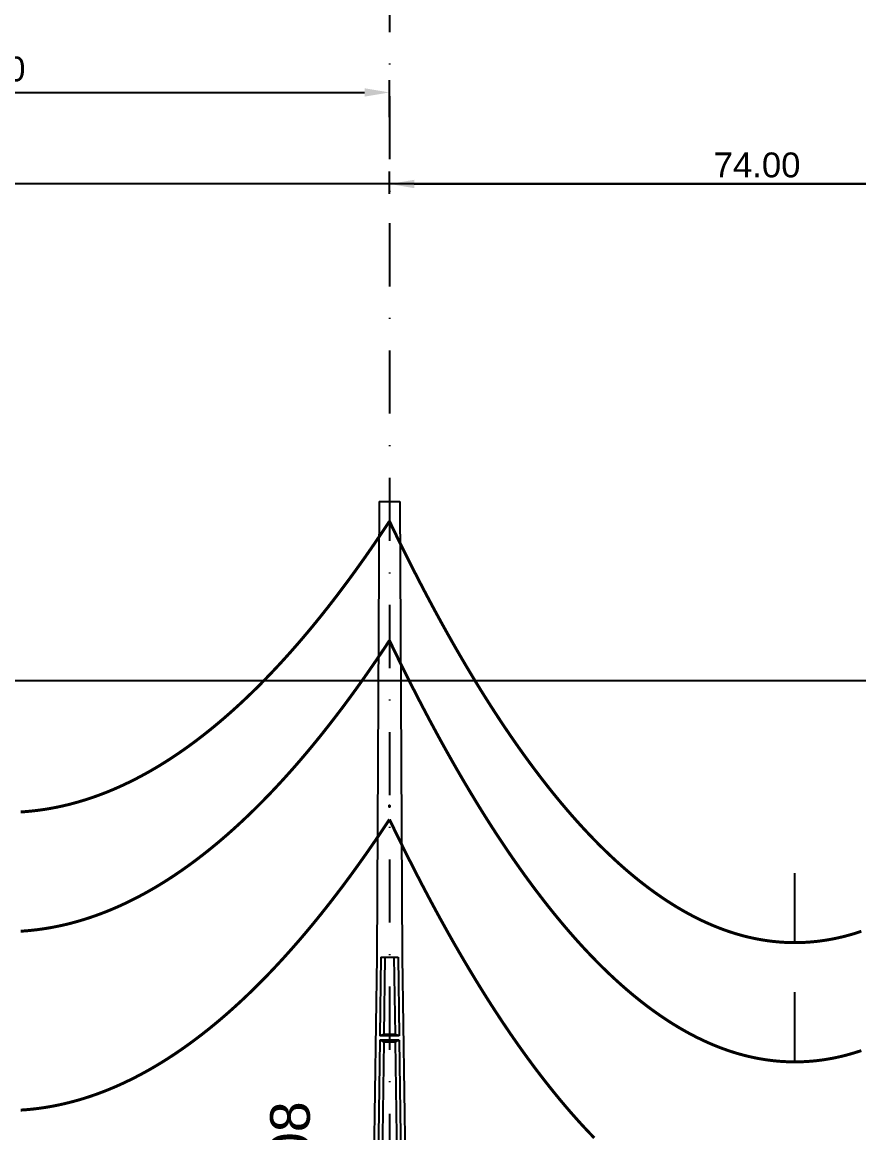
# Model space of a CAD drawing. Header units: metres. Extents: x -121 to 9872, y 3505 to 10721.
# Drawn here: x 1541.5 to 1625.7, y 9704.5 to 9816.2 of the extents above; entities that cross this region are included whole.
import ezdxf

# ---------------------------------------------------------------- set-up
doc = ezdxf.new("R2010")
doc.units = ezdxf.units.M
doc.header["$PDMODE"] = 2
doc.linetypes.add('DASHDOT', pattern=[25.4, 12.7, -6.35, 0, -6.35])
for name, color, linetype in [('CON-EOL- CA MAGNOLIA', 210, 'Continuous'), ('CON-EOL- CA ORCHID', 240, 'Continuous'), ('CON-EOL- FO', 101, 'Continuous'), ('cotas', 7, 'Continuous'), ('Grade', 9, 'Continuous'), ('Ind.Rot', 8, 'DASHDOT'), ('Perfil - Texto Geral', 7, 'Continuous'), ('POSTE DT', 7, 'Continuous')]:
    doc.layers.add(name, color=color, linetype=linetype)
doc.styles.add('Arial', font='arial.ttf')
doc.styles.get("Standard").update_dxf_attribs({"font": 'arial.ttf'})
doc.dimstyles.new('ISO-25', dxfattribs={"dimtxt": 2.5, "dimasz": 2.5, "dimexe": 1.25, "dimexo": 0.625, "dimtad": 1, "dimzin": 1, "dimtxsty": 'Standard', "dimcen": 2.5, "dimaunit": 1, "dimadec": 3, "dimazin": 3, "dimtfac": 1, "dimtmove": 0, "dimatfit": 3, "dimfxlon": 1, "dimarcsym": 0})

# ---------------------------------------------------------------- blocks, each defined once
blk = doc.blocks.new('*U10')
at = {"layer": 'POSTE DT', "extrusion": (0, 1, 0)}
for p, q in [((-3.31, 406.59), (-4.05, 262)), ((-3.31, 406.59), (3.31, 406.59)), ((3.31, 406.59), (4.06, 262)), ((-4.05, 262), (-7.72, 0)), ((-4.05, 262), (-4.05, 262)), ((-2.73, 262), (-3.08, 237.05)), ((-2.73, 262), (2.75, 262)), ((-1.42, 262), (-1.77, 237.57)), ((1.43, 262), (1.77, 237.57)), ((2.75, 262), (3.1, 237.05)), ((4.06, 262), (7.72, 0)), ((3.1, 237.05), (-3.08, 237.05)), ((-3.1, 235.74), (-3.63, 197.65)), ((3.11, 235.73), (-3.1, 235.74)), ((-1.8, 235.21), (-2.32, 198.19)), ((1.8, 235.21), (2.32, 198.19)), ((3.11, 235.73), (3.65, 197.65))]:
    blk.add_line(p, q, dxfattribs=at)
at = {"layer": 'POSTE DT'}
for points, knots in [([(0.25, 309.94), (0.25, 309.93), (0.25, 309.93), (0.25, 309.92), (0.25, 309.91), (0.25, 309.9), (0.25, 309.89), (0.24, 309.85), (0.22, 309.82), (0.19, 309.77), (0.16, 309.74), (0.11, 309.71), (0.08, 309.7), (0.01, 309.68), (-0.02, 309.68), (-0.08, 309.7), (-0.11, 309.71), (-0.16, 309.74), (-0.18, 309.76), (-0.21, 309.8), (-0.22, 309.82), (-0.24, 309.85), (-0.24, 309.87), (-0.25, 309.89), (-0.25, 309.9), (-0.25, 309.92), (-0.25, 309.92), (-0.25, 309.93), (-0.25, 309.94), (-0.25, 309.95), (-0.25, 309.95), (-0.25, 309.96), (-0.25, 309.97), (-0.24, 310), (-0.23, 310.02), (-0.21, 310.07), (-0.2, 310.09), (-0.15, 310.14), (-0.13, 310.15), (-0.07, 310.18), (-0.03, 310.19), (0.03, 310.19), (0.06, 310.18), (0.12, 310.16), (0.14, 310.14), (0.18, 310.11), (0.2, 310.09), (0.21, 310.06), (0.22, 310.05), (0.23, 310.04), (0.24, 310.01), (0.24, 309.99), (0.25, 309.97), (0.25, 309.96), (0.25, 309.95), (0.25, 309.94), (0.25, 309.94), (0.25, 309.94), (0.25, 309.94)], [-54.728303, -54.728303, -54.728303, -54.728303, -54.309038, -54.309038, -53.647169, -53.647169, -52.532885, -52.532885, -48.86224, -48.86224, -45.282765, -45.282765, -41.52867, -41.52867, -37.867486, -37.867486, -34.454589, -34.454589, -31.301423, -31.301423, -28.48103, -28.48103, -26.961755, -26.961755, -25.7544, -25.7544, -25.136228, -25.136228, -24.64409, -24.64409, -24.094201, -24.094201, -23.191199, -23.191199, -20.494482, -20.494482, -17.342863, -17.342863, -13.645538, -13.645538, -9.835989, -9.835989, -6.296781, -6.296781, -3.005029, -3.005029, 0, 0, 0, 1.527594, 1.527594, 3.697216, 3.697216, 4.489727, 4.489727, 5.01438, 5.01438, 5.095313, 5.095313, 5.095313, 5.095313]), ([(-1.77, 237.57), (-1.99, 237.49), (-2.21, 237.4), (-2.64, 237.22), (-2.86, 237.14), (-3.08, 237.05)], [0, 0, 0, 0, 56.660495, 56.660495, 113.412826, 113.412826, 113.412826, 113.412826]), ([(1.77, 237.57), (1.18, 237.57), (0.59, 237.57), (-0.59, 237.57), (-1.18, 237.57), (-1.77, 237.57)], [0, 0, 0, 0, 67.306894, 67.306894, 134.614447, 134.614447, 134.614447, 134.614447]), ([(3.1, 237.05), (2.87, 237.14), (2.65, 237.23), (2.21, 237.4), (1.99, 237.49), (1.77, 237.57)], [0, 0, 0, 0, 56.738948, 56.738948, 113.38731, 113.38731, 113.38731, 113.38731]), ([(-3.1, 235.74), (-2.88, 235.65), (-2.67, 235.56), (-2.23, 235.39), (-2.02, 235.3), (-1.8, 235.21)], [0.055576, 0.055576, 0.055576, 0.055576, 56.767409, 56.767409, 113.50757, 113.50757, 113.50757, 113.50757]), ([(-1.8, 235.21), (-1.2, 235.21), (-0.6, 235.21), (0.6, 235.21), (1.2, 235.21), (1.8, 235.21)], [0, 0, 0, 0, 68.567797, 68.567797, 137.136247, 137.136247, 137.136247, 137.136247]), ([(1.8, 235.21), (2.02, 235.3), (2.24, 235.38), (2.68, 235.56), (2.89, 235.65), (3.11, 235.73)], [0, 0, 0, 0, 56.845349, 56.845349, 113.599799, 113.599799, 113.599799, 113.599799])]:
    blk.add_open_spline(points, degree=3, knots=knots, dxfattribs=at)
blk = doc.blocks.new('*D61')
at = {"layer": 'cotas', "color": 0, "lineweight": -2, "transparency": 16777216}
for p, q in [((1496.49, 9806.67), (1496.49, 9810.42)), ((1578.49, 9806.67), (1578.49, 9810.42)), ((1498.99, 9809.17), (1575.99, 9809.17))]:
    blk.add_line(p, q, dxfattribs=at)
at = {"layer": 'cotas', "color": 0, "transparency": 16777216}
for points in [[(1498.99, 9809.59), (1498.99, 9808.75), (1496.49, 9809.17)], [(1575.99, 9809.59), (1575.99, 9808.75), (1578.49, 9809.17)]]:
    blk.add_solid(points, dxfattribs=at)
at = {"layer": 'Defpoints', "color": 0, "transparency": 16777216}
for p in [(1578.49, 9809.17), (1496.49, 9775.55), (1578.49, 9768.02)]:
    blk.add_point(p, dxfattribs=at)
at = {"layer": 'cotas', "color": 0, "transparency": 16777216, "insert": (1537.49, 9811.3), "char_height": 2.5, "attachment_point": 5}
blk.add_mtext('82,00', dxfattribs=at)
blk = doc.blocks.new('*D62')
at = {"layer": 'cotas', "color": 0, "lineweight": -2, "transparency": 16777216}
for p, q in [((1578.49, 9798.96), (1578.49, 9801.21)), ((1652.49, 9798.96), (1652.49, 9801.21)), ((1580.99, 9799.96), (1649.99, 9799.96))]:
    blk.add_line(p, q, dxfattribs=at)
at = {"layer": 'cotas', "color": 0, "transparency": 16777216}
for points in [[(1580.99, 9800.38), (1580.99, 9799.54), (1578.49, 9799.96)], [(1649.99, 9800.38), (1649.99, 9799.54), (1652.49, 9799.96)]]:
    blk.add_solid(points, dxfattribs=at)
at = {"layer": 'Defpoints', "color": 0, "transparency": 16777216}
for p in [(1652.49, 9799.96), (1578.49, 9768.02), (1652.49, 9753.67)]:
    blk.add_point(p, dxfattribs=at)
at = {"layer": 'cotas', "color": 0, "transparency": 16777216, "insert": (1615.49, 9801.86), "char_height": 2.5, "attachment_point": 5}
blk.add_mtext('74.00', dxfattribs=at)

msp = doc.modelspace()

# ---------------------------------------------------------------- linework, layer by layer
at = {"layer": 'CON-EOL- CA MAGNOLIA'}
msp.add_line((1619.288, 9723.624), (1619.288, 9730.624), dxfattribs=at)
at = {"layer": 'CON-EOL- CA MAGNOLIA', "const_width": 0.3}
for points in [[(1541.365, 9736.772), (1541.773, 9736.799), (1542.181, 9736.834), (1542.589, 9736.875), (1542.997, 9736.922), (1543.405, 9736.976), (1543.813, 9737.036), (1544.221, 9737.103), (1544.628, 9737.177), (1545.036, 9737.257), (1545.444, 9737.343), (1545.852, 9737.436), (1546.26, 9737.535), (1546.668, 9737.641), (1547.076, 9737.754), (1547.484, 9737.873), (1547.892, 9737.998), (1548.3, 9738.13), (1548.708, 9738.269), (1549.116, 9738.414), (1549.524, 9738.566), (1549.932, 9738.724), (1550.34, 9738.888), (1550.748, 9739.059), (1551.156, 9739.237), (1551.564, 9739.421), (1551.972, 9739.612), (1552.38, 9739.809), (1552.788, 9740.013), (1553.196, 9740.223), (1553.604, 9740.44), (1554.012, 9740.663), (1554.42, 9740.893), (1554.828, 9741.129), (1555.236, 9741.372), (1555.644, 9741.621), (1556.052, 9741.877), (1556.46, 9742.139), (1556.868, 9742.408), (1557.276, 9742.684), (1557.684, 9742.966), (1558.091, 9743.254), (1558.499, 9743.549), (1558.907, 9743.851), (1559.315, 9744.159), (1559.723, 9744.474), (1560.131, 9744.795), (1560.539, 9745.122), (1560.947, 9745.457), (1561.355, 9745.797), (1561.763, 9746.145), (1562.171, 9746.498), (1562.579, 9746.859), (1562.987, 9747.226), (1563.395, 9747.599), (1563.803, 9747.979), (1564.211, 9748.365), (1564.619, 9748.758), (1565.027, 9749.158), (1565.435, 9749.564), (1565.843, 9749.977), (1566.251, 9750.396), (1566.659, 9750.822), (1567.067, 9751.254), (1567.475, 9751.693), (1567.883, 9752.138), (1568.291, 9752.59), (1568.699, 9753.048), (1569.107, 9753.513), (1569.515, 9753.985), (1569.923, 9754.463), (1570.331, 9754.948), (1570.739, 9755.439), (1571.147, 9755.937), (1571.555, 9756.441), (1571.962, 9756.952), (1572.37, 9757.469), (1572.778, 9757.994), (1573.186, 9758.524), (1573.594, 9759.061), (1574.002, 9759.605), (1574.41, 9760.155), (1574.818, 9760.712), (1575.226, 9761.276), (1575.634, 9761.846), (1576.042, 9762.422), (1576.45, 9763.005), (1576.858, 9763.595), (1577.266, 9764.192), (1577.674, 9764.794), (1578.082, 9765.404), (1578.49, 9766.02)], [(1578.49, 9766.02), (1578.858, 9765.256), (1579.226, 9764.498), (1579.594, 9763.748), (1579.963, 9763.005), (1580.331, 9762.268), (1580.699, 9761.539), (1581.067, 9760.817), (1581.435, 9760.102), (1581.803, 9759.393), (1582.172, 9758.692), (1582.54, 9757.998), (1582.908, 9757.311), (1583.276, 9756.63), (1583.644, 9755.957), (1584.012, 9755.291), (1584.381, 9754.632), (1584.749, 9753.979), (1585.117, 9753.334), (1585.485, 9752.696), (1585.853, 9752.064), (1586.221, 9751.44), (1586.59, 9750.823), (1586.958, 9750.212), (1587.326, 9749.609), (1587.694, 9749.012), (1588.062, 9748.423), (1588.43, 9747.84), (1588.798, 9747.265), (1589.167, 9746.696), (1589.535, 9746.135), (1589.903, 9745.58), (1590.271, 9745.032), (1590.639, 9744.492), (1591.007, 9743.958), (1591.376, 9743.431), (1591.744, 9742.911), (1592.112, 9742.398), (1592.48, 9741.892), (1592.848, 9741.393), (1593.216, 9740.901), (1593.585, 9740.416), (1593.953, 9739.938), (1594.321, 9739.466), (1594.689, 9739.002), (1595.057, 9738.544), (1595.425, 9738.094), (1595.793, 9737.65), (1596.162, 9737.214), (1596.53, 9736.784), (1596.898, 9736.361), (1597.266, 9735.945), (1597.634, 9735.536), (1598.002, 9735.134), (1598.371, 9734.739), (1598.739, 9734.351), (1599.107, 9733.97), (1599.475, 9733.595), (1599.843, 9733.228), (1600.211, 9732.868), (1600.58, 9732.514), (1600.948, 9732.167), (1601.316, 9731.827), (1601.684, 9731.495), (1602.052, 9731.169), (1602.42, 9730.85), (1602.789, 9730.537), (1603.157, 9730.232), (1603.525, 9729.934), (1603.893, 9729.642), (1604.261, 9729.358), (1604.629, 9729.08), (1604.997, 9728.809), (1605.366, 9728.546), (1605.734, 9728.289), (1606.102, 9728.039), (1606.47, 9727.796), (1606.838, 9727.559), (1607.206, 9727.33), (1607.575, 9727.107), (1607.943, 9726.892), (1608.311, 9726.683), (1608.679, 9726.481), (1609.047, 9726.286), (1609.415, 9726.098), (1609.784, 9725.917), (1610.152, 9725.743), (1610.52, 9725.576), (1610.888, 9725.415), (1611.256, 9725.262), (1611.624, 9725.115), (1611.992, 9724.975), (1612.361, 9724.842), (1612.729, 9724.716), (1613.097, 9724.597), (1613.465, 9724.485), (1613.833, 9724.379), (1614.201, 9724.281), (1614.57, 9724.189), (1614.938, 9724.104), (1615.306, 9724.027), (1615.674, 9723.956), (1616.042, 9723.892), (1616.41, 9723.834), (1616.779, 9723.784), (1617.147, 9723.741), (1617.515, 9723.704), (1617.883, 9723.674), (1618.251, 9723.652), (1618.619, 9723.636), (1618.988, 9723.627), (1619.356, 9723.624), (1619.724, 9723.629), (1620.092, 9723.641), (1620.46, 9723.659), (1620.828, 9723.684), (1621.196, 9723.717), (1621.565, 9723.756), (1621.933, 9723.802), (1622.301, 9723.855), (1622.669, 9723.915), (1623.037, 9723.981), (1623.405, 9724.055), (1623.774, 9724.135), (1624.142, 9724.222), (1624.51, 9724.317), (1624.878, 9724.418), (1625.246, 9724.525), (1625.614, 9724.64), (1625.983, 9724.762)]]:
    msp.add_lwpolyline(points, dxfattribs=at)
at = {"layer": 'CON-EOL- CA ORCHID'}
msp.add_line((1619.288, 9711.624), (1619.288, 9718.624), dxfattribs=at)
msp.add_line((1619.288, 9711.624), (1619.288, 9718.624), dxfattribs=at)
at = {"layer": 'CON-EOL- CA ORCHID', "const_width": 0.3}
for points in [[(1541.365, 9724.772), (1541.773, 9724.799), (1542.181, 9724.834), (1542.589, 9724.875), (1542.997, 9724.922), (1543.405, 9724.976), (1543.813, 9725.036), (1544.221, 9725.103), (1544.628, 9725.177), (1545.036, 9725.257), (1545.444, 9725.343), (1545.852, 9725.436), (1546.26, 9725.535), (1546.668, 9725.641), (1547.076, 9725.754), (1547.484, 9725.873), (1547.892, 9725.998), (1548.3, 9726.13), (1548.708, 9726.269), (1549.116, 9726.414), (1549.524, 9726.566), (1549.932, 9726.724), (1550.34, 9726.888), (1550.748, 9727.059), (1551.156, 9727.237), (1551.564, 9727.421), (1551.972, 9727.612), (1552.38, 9727.809), (1552.788, 9728.013), (1553.196, 9728.223), (1553.604, 9728.44), (1554.012, 9728.663), (1554.42, 9728.893), (1554.828, 9729.129), (1555.236, 9729.372), (1555.644, 9729.621), (1556.052, 9729.877), (1556.46, 9730.139), (1556.868, 9730.408), (1557.276, 9730.684), (1557.684, 9730.966), (1558.091, 9731.254), (1558.499, 9731.549), (1558.907, 9731.851), (1559.315, 9732.159), (1559.723, 9732.474), (1560.131, 9732.795), (1560.539, 9733.122), (1560.947, 9733.457), (1561.355, 9733.797), (1561.763, 9734.144), (1562.171, 9734.498), (1562.579, 9734.859), (1562.987, 9735.225), (1563.395, 9735.599), (1563.803, 9735.979), (1564.211, 9736.365), (1564.619, 9736.758), (1565.027, 9737.158), (1565.435, 9737.564), (1565.843, 9737.977), (1566.251, 9738.396), (1566.659, 9738.821), (1567.067, 9739.254), (1567.475, 9739.693), (1567.883, 9740.138), (1568.291, 9740.59), (1568.699, 9741.048), (1569.107, 9741.513), (1569.515, 9741.985), (1569.923, 9742.463), (1570.331, 9742.948), (1570.739, 9743.439), (1571.147, 9743.937), (1571.555, 9744.441), (1571.962, 9744.952), (1572.37, 9745.47), (1572.778, 9745.994), (1573.186, 9746.524), (1573.594, 9747.061), (1574.002, 9747.605), (1574.41, 9748.155), (1574.818, 9748.712), (1575.226, 9749.276), (1575.634, 9749.846), (1576.042, 9750.422), (1576.45, 9751.005), (1576.858, 9751.595), (1577.266, 9752.192), (1577.674, 9752.794), (1578.082, 9753.404), (1578.49, 9754.02)], [(1541.365, 9724.772), (1541.773, 9724.799), (1542.181, 9724.834), (1542.589, 9724.875), (1542.997, 9724.922), (1543.405, 9724.976), (1543.813, 9725.036), (1544.221, 9725.103), (1544.628, 9725.177), (1545.036, 9725.257), (1545.444, 9725.343), (1545.852, 9725.436), (1546.26, 9725.535), (1546.668, 9725.641), (1547.076, 9725.754), (1547.484, 9725.873), (1547.892, 9725.998), (1548.3, 9726.13), (1548.708, 9726.269), (1549.116, 9726.414), (1549.524, 9726.566), (1549.932, 9726.724), (1550.34, 9726.888), (1550.748, 9727.059), (1551.156, 9727.237), (1551.564, 9727.421), (1551.972, 9727.612), (1552.38, 9727.809), (1552.788, 9728.013), (1553.196, 9728.223), (1553.604, 9728.44), (1554.012, 9728.663), (1554.42, 9728.893), (1554.828, 9729.129), (1555.236, 9729.372), (1555.644, 9729.621), (1556.052, 9729.877), (1556.46, 9730.139), (1556.868, 9730.408), (1557.276, 9730.684), (1557.684, 9730.966), (1558.091, 9731.254), (1558.499, 9731.549), (1558.907, 9731.851), (1559.315, 9732.159), (1559.723, 9732.474), (1560.131, 9732.795), (1560.539, 9733.122), (1560.947, 9733.457), (1561.355, 9733.797), (1561.763, 9734.144), (1562.171, 9734.498), (1562.579, 9734.859), (1562.987, 9735.226), (1563.395, 9735.599), (1563.803, 9735.979), (1564.211, 9736.365), (1564.619, 9736.758), (1565.027, 9737.158), (1565.435, 9737.564), (1565.843, 9737.977), (1566.251, 9738.396), (1566.659, 9738.821), (1567.067, 9739.254), (1567.475, 9739.693), (1567.883, 9740.138), (1568.291, 9740.59), (1568.699, 9741.048), (1569.107, 9741.513), (1569.515, 9741.985), (1569.923, 9742.463), (1570.331, 9742.948), (1570.739, 9743.439), (1571.147, 9743.937), (1571.555, 9744.441), (1571.962, 9744.952), (1572.37, 9745.469), (1572.778, 9745.994), (1573.186, 9746.524), (1573.594, 9747.061), (1574.002, 9747.605), (1574.41, 9748.155), (1574.818, 9748.712), (1575.226, 9749.276), (1575.634, 9749.846), (1576.042, 9750.422), (1576.45, 9751.005), (1576.858, 9751.595), (1577.266, 9752.192), (1577.674, 9752.794), (1578.082, 9753.404), (1578.49, 9754.02)], [(1578.49, 9754.02), (1578.858, 9753.256), (1579.226, 9752.498), (1579.594, 9751.748), (1579.963, 9751.005), (1580.331, 9750.268), (1580.699, 9749.539), (1581.067, 9748.817), (1581.435, 9748.102), (1581.803, 9747.393), (1582.172, 9746.692), (1582.54, 9745.998), (1582.908, 9745.311), (1583.276, 9744.63), (1583.644, 9743.957), (1584.012, 9743.291), (1584.381, 9742.632), (1584.749, 9741.979), (1585.117, 9741.334), (1585.485, 9740.696), (1585.853, 9740.064), (1586.221, 9739.44), (1586.59, 9738.823), (1586.958, 9738.212), (1587.326, 9737.609), (1587.694, 9737.012), (1588.062, 9736.423), (1588.43, 9735.84), (1588.798, 9735.265), (1589.167, 9734.696), (1589.535, 9734.135), (1589.903, 9733.58), (1590.271, 9733.032), (1590.639, 9732.492), (1591.007, 9731.958), (1591.376, 9731.431), (1591.744, 9730.911), (1592.112, 9730.398), (1592.48, 9729.892), (1592.848, 9729.393), (1593.216, 9728.901), (1593.585, 9728.416), (1593.953, 9727.937), (1594.321, 9727.466), (1594.689, 9727.002), (1595.057, 9726.544), (1595.425, 9726.094), (1595.793, 9725.65), (1596.162, 9725.214), (1596.53, 9724.784), (1596.898, 9724.361), (1597.266, 9723.945), (1597.634, 9723.536), (1598.002, 9723.134), (1598.371, 9722.739), (1598.739, 9722.351), (1599.107, 9721.97), (1599.475, 9721.595), (1599.843, 9721.228), (1600.211, 9720.868), (1600.58, 9720.514), (1600.948, 9720.167), (1601.316, 9719.827), (1601.684, 9719.495), (1602.052, 9719.169), (1602.42, 9718.85), (1602.789, 9718.537), (1603.157, 9718.232), (1603.525, 9717.934), (1603.893, 9717.642), (1604.261, 9717.358), (1604.629, 9717.08), (1604.997, 9716.809), (1605.366, 9716.546), (1605.734, 9716.289), (1606.102, 9716.039), (1606.47, 9715.796), (1606.838, 9715.559), (1607.206, 9715.33), (1607.575, 9715.107), (1607.943, 9714.892), (1608.311, 9714.683), (1608.679, 9714.481), (1609.047, 9714.286), (1609.415, 9714.098), (1609.784, 9713.917), (1610.152, 9713.743), (1610.52, 9713.576), (1610.888, 9713.415), (1611.256, 9713.262), (1611.624, 9713.115), (1611.992, 9712.975), (1612.361, 9712.842), (1612.729, 9712.716), (1613.097, 9712.597), (1613.465, 9712.485), (1613.833, 9712.379), (1614.201, 9712.281), (1614.57, 9712.189), (1614.938, 9712.105), (1615.306, 9712.027), (1615.674, 9711.956), (1616.042, 9711.892), (1616.41, 9711.834), (1616.779, 9711.784), (1617.147, 9711.741), (1617.515, 9711.704), (1617.883, 9711.674), (1618.251, 9711.652), (1618.619, 9711.636), (1618.988, 9711.627), (1619.356, 9711.624), (1619.724, 9711.629), (1620.092, 9711.641), (1620.46, 9711.659), (1620.828, 9711.685), (1621.196, 9711.717), (1621.565, 9711.756), (1621.933, 9711.802), (1622.301, 9711.855), (1622.669, 9711.915), (1623.037, 9711.981), (1623.405, 9712.055), (1623.774, 9712.135), (1624.142, 9712.222), (1624.51, 9712.317), (1624.878, 9712.418), (1625.246, 9712.525), (1625.614, 9712.64), (1625.983, 9712.762)], [(1578.49, 9754.02), (1578.858, 9753.256), (1579.226, 9752.498), (1579.594, 9751.748), (1579.963, 9751.005), (1580.331, 9750.268), (1580.699, 9749.539), (1581.067, 9748.817), (1581.435, 9748.102), (1581.803, 9747.393), (1582.172, 9746.692), (1582.54, 9745.998), (1582.908, 9745.311), (1583.276, 9744.63), (1583.644, 9743.957), (1584.012, 9743.291), (1584.381, 9742.632), (1584.749, 9741.979), (1585.117, 9741.334), (1585.485, 9740.696), (1585.853, 9740.064), (1586.221, 9739.44), (1586.59, 9738.823), (1586.958, 9738.212), (1587.326, 9737.609), (1587.694, 9737.012), (1588.062, 9736.423), (1588.43, 9735.84), (1588.798, 9735.265), (1589.167, 9734.696), (1589.535, 9734.135), (1589.903, 9733.58), (1590.271, 9733.032), (1590.639, 9732.492), (1591.007, 9731.958), (1591.376, 9731.431), (1591.744, 9730.911), (1592.112, 9730.398), (1592.48, 9729.892), (1592.848, 9729.393), (1593.216, 9728.901), (1593.585, 9728.416), (1593.953, 9727.938), (1594.321, 9727.466), (1594.689, 9727.002), (1595.057, 9726.544), (1595.425, 9726.094), (1595.793, 9725.65), (1596.162, 9725.214), (1596.53, 9724.784), (1596.898, 9724.361), (1597.266, 9723.945), (1597.634, 9723.536), (1598.002, 9723.134), (1598.371, 9722.739), (1598.739, 9722.351), (1599.107, 9721.97), (1599.475, 9721.595), (1599.843, 9721.228), (1600.211, 9720.868), (1600.58, 9720.514), (1600.948, 9720.167), (1601.316, 9719.827), (1601.684, 9719.495), (1602.052, 9719.169), (1602.42, 9718.85), (1602.789, 9718.537), (1603.157, 9718.232), (1603.525, 9717.934), (1603.893, 9717.642), (1604.261, 9717.358), (1604.629, 9717.08), (1604.997, 9716.809), (1605.366, 9716.546), (1605.734, 9716.289), (1606.102, 9716.039), (1606.47, 9715.796), (1606.838, 9715.559), (1607.206, 9715.33), (1607.575, 9715.107), (1607.943, 9714.892), (1608.311, 9714.683), (1608.679, 9714.481), (1609.047, 9714.286), (1609.415, 9714.098), (1609.784, 9713.917), (1610.152, 9713.743), (1610.52, 9713.576), (1610.888, 9713.415), (1611.256, 9713.262), (1611.624, 9713.115), (1611.992, 9712.975), (1612.361, 9712.842), (1612.729, 9712.716), (1613.097, 9712.597), (1613.465, 9712.485), (1613.833, 9712.379), (1614.201, 9712.281), (1614.57, 9712.189), (1614.938, 9712.104), (1615.306, 9712.027), (1615.674, 9711.956), (1616.042, 9711.892), (1616.41, 9711.834), (1616.779, 9711.784), (1617.147, 9711.741), (1617.515, 9711.704), (1617.883, 9711.674), (1618.251, 9711.652), (1618.619, 9711.636), (1618.988, 9711.627), (1619.356, 9711.624), (1619.724, 9711.629), (1620.092, 9711.641), (1620.46, 9711.659), (1620.828, 9711.684), (1621.196, 9711.717), (1621.565, 9711.756), (1621.933, 9711.802), (1622.301, 9711.855), (1622.669, 9711.915), (1623.037, 9711.981), (1623.405, 9712.055), (1623.774, 9712.135), (1624.142, 9712.222), (1624.51, 9712.317), (1624.878, 9712.418), (1625.246, 9712.525), (1625.614, 9712.64), (1625.983, 9712.762)]]:
    msp.add_lwpolyline(points, dxfattribs=at)
at = {"layer": 'CON-EOL- FO', "const_width": 0.3}
for points in [[(1541.365, 9706.772), (1541.773, 9706.799), (1542.181, 9706.834), (1542.589, 9706.875), (1542.997, 9706.922), (1543.405, 9706.976), (1543.813, 9707.036), (1544.221, 9707.103), (1544.628, 9707.177), (1545.036, 9707.257), (1545.444, 9707.343), (1545.852, 9707.436), (1546.26, 9707.535), (1546.668, 9707.641), (1547.076, 9707.754), (1547.484, 9707.873), (1547.892, 9707.998), (1548.3, 9708.13), (1548.708, 9708.269), (1549.116, 9708.414), (1549.524, 9708.566), (1549.932, 9708.724), (1550.34, 9708.888), (1550.748, 9709.059), (1551.156, 9709.237), (1551.564, 9709.421), (1551.972, 9709.612), (1552.38, 9709.809), (1552.788, 9710.013), (1553.196, 9710.223), (1553.604, 9710.44), (1554.012, 9710.663), (1554.42, 9710.893), (1554.828, 9711.129), (1555.236, 9711.372), (1555.644, 9711.621), (1556.052, 9711.877), (1556.46, 9712.139), (1556.868, 9712.408), (1557.276, 9712.684), (1557.684, 9712.966), (1558.091, 9713.254), (1558.499, 9713.549), (1558.907, 9713.851), (1559.315, 9714.159), (1559.723, 9714.474), (1560.131, 9714.795), (1560.539, 9715.122), (1560.947, 9715.457), (1561.355, 9715.797), (1561.763, 9716.144), (1562.171, 9716.498), (1562.579, 9716.859), (1562.987, 9717.225), (1563.395, 9717.599), (1563.803, 9717.979), (1564.211, 9718.365), (1564.619, 9718.758), (1565.027, 9719.158), (1565.435, 9719.564), (1565.843, 9719.977), (1566.251, 9720.396), (1566.659, 9720.821), (1567.067, 9721.254), (1567.475, 9721.693), (1567.883, 9722.138), (1568.291, 9722.59), (1568.699, 9723.048), (1569.107, 9723.513), (1569.515, 9723.985), (1569.923, 9724.463), (1570.331, 9724.948), (1570.739, 9725.439), (1571.147, 9725.937), (1571.555, 9726.441), (1571.962, 9726.952), (1572.37, 9727.47), (1572.778, 9727.994), (1573.186, 9728.524), (1573.594, 9729.061), (1574.002, 9729.605), (1574.41, 9730.155), (1574.818, 9730.712), (1575.226, 9731.276), (1575.634, 9731.846), (1576.042, 9732.422), (1576.45, 9733.005), (1576.858, 9733.595), (1577.266, 9734.192), (1577.674, 9734.794), (1578.082, 9735.404), (1578.49, 9736.02)], [(1541.365, 9706.772), (1541.773, 9706.799), (1542.181, 9706.834), (1542.589, 9706.875), (1542.997, 9706.922), (1543.405, 9706.976), (1543.813, 9707.036), (1544.221, 9707.103), (1544.628, 9707.177), (1545.036, 9707.257), (1545.444, 9707.343), (1545.852, 9707.436), (1546.26, 9707.535), (1546.668, 9707.641), (1547.076, 9707.754), (1547.484, 9707.873), (1547.892, 9707.998), (1548.3, 9708.13), (1548.708, 9708.269), (1549.116, 9708.414), (1549.524, 9708.566), (1549.932, 9708.724), (1550.34, 9708.888), (1550.748, 9709.059), (1551.156, 9709.237), (1551.564, 9709.421), (1551.972, 9709.612), (1552.38, 9709.809), (1552.788, 9710.013), (1553.196, 9710.223), (1553.604, 9710.44), (1554.012, 9710.663), (1554.42, 9710.893), (1554.828, 9711.129), (1555.236, 9711.372), (1555.644, 9711.621), (1556.052, 9711.877), (1556.46, 9712.139), (1556.868, 9712.408), (1557.276, 9712.684), (1557.684, 9712.966), (1558.091, 9713.254), (1558.499, 9713.549), (1558.907, 9713.851), (1559.315, 9714.159), (1559.723, 9714.474), (1560.131, 9714.795), (1560.539, 9715.122), (1560.947, 9715.457), (1561.355, 9715.797), (1561.763, 9716.144), (1562.171, 9716.498), (1562.579, 9716.859), (1562.987, 9717.226), (1563.395, 9717.599), (1563.803, 9717.979), (1564.211, 9718.365), (1564.619, 9718.758), (1565.027, 9719.158), (1565.435, 9719.564), (1565.843, 9719.977), (1566.251, 9720.396), (1566.659, 9720.821), (1567.067, 9721.254), (1567.475, 9721.693), (1567.883, 9722.138), (1568.291, 9722.59), (1568.699, 9723.048), (1569.107, 9723.513), (1569.515, 9723.985), (1569.923, 9724.463), (1570.331, 9724.948), (1570.739, 9725.439), (1571.147, 9725.937), (1571.555, 9726.441), (1571.962, 9726.952), (1572.37, 9727.469), (1572.778, 9727.994), (1573.186, 9728.524), (1573.594, 9729.061), (1574.002, 9729.605), (1574.41, 9730.155), (1574.818, 9730.712), (1575.226, 9731.276), (1575.634, 9731.846), (1576.042, 9732.422), (1576.45, 9733.005), (1576.858, 9733.595), (1577.266, 9734.192), (1577.674, 9734.794), (1578.082, 9735.404), (1578.49, 9736.02)], [(1578.49, 9736.02), (1578.858, 9735.256), (1579.226, 9734.498), (1579.594, 9733.748), (1579.963, 9733.005), (1580.331, 9732.268), (1580.699, 9731.539), (1581.067, 9730.817), (1581.435, 9730.102), (1581.803, 9729.393), (1582.172, 9728.692), (1582.54, 9727.998), (1582.908, 9727.311), (1583.276, 9726.63), (1583.644, 9725.957), (1584.012, 9725.291), (1584.381, 9724.632), (1584.749, 9723.979), (1585.117, 9723.334), (1585.485, 9722.696), (1585.853, 9722.064), (1586.221, 9721.44), (1586.59, 9720.823), (1586.958, 9720.212), (1587.326, 9719.609), (1587.694, 9719.012), (1588.062, 9718.423), (1588.43, 9717.84), (1588.798, 9717.265), (1589.167, 9716.696), (1589.535, 9716.135), (1589.903, 9715.58), (1590.271, 9715.032), (1590.639, 9714.492), (1591.007, 9713.958), (1591.376, 9713.431), (1591.744, 9712.911), (1592.112, 9712.398), (1592.48, 9711.892), (1592.848, 9711.393), (1593.216, 9710.901), (1593.585, 9710.416), (1593.953, 9709.937), (1594.321, 9709.466), (1594.689, 9709.002), (1595.057, 9708.544), (1595.425, 9708.094), (1595.793, 9707.65), (1596.162, 9707.214), (1596.53, 9706.784), (1596.898, 9706.361), (1597.266, 9705.945), (1597.634, 9705.536), (1598.002, 9705.134), (1598.371, 9704.739), (1598.739, 9704.351), (1599.107, 9703.97)], [(1578.49, 9736.02), (1578.858, 9735.256), (1579.226, 9734.498), (1579.594, 9733.748), (1579.963, 9733.005), (1580.331, 9732.268), (1580.699, 9731.539), (1581.067, 9730.817), (1581.435, 9730.102), (1581.803, 9729.393), (1582.172, 9728.692), (1582.54, 9727.998), (1582.908, 9727.311), (1583.276, 9726.63), (1583.644, 9725.957), (1584.012, 9725.291), (1584.381, 9724.632), (1584.749, 9723.979), (1585.117, 9723.334), (1585.485, 9722.696), (1585.853, 9722.064), (1586.221, 9721.44), (1586.59, 9720.823), (1586.958, 9720.212), (1587.326, 9719.609), (1587.694, 9719.012), (1588.062, 9718.423), (1588.43, 9717.84), (1588.798, 9717.265), (1589.167, 9716.696), (1589.535, 9716.135), (1589.903, 9715.58), (1590.271, 9715.032), (1590.639, 9714.492), (1591.007, 9713.958), (1591.376, 9713.431), (1591.744, 9712.911), (1592.112, 9712.398), (1592.48, 9711.892), (1592.848, 9711.393), (1593.216, 9710.901), (1593.585, 9710.416), (1593.953, 9709.938), (1594.321, 9709.466), (1594.689, 9709.002), (1595.057, 9708.544), (1595.425, 9708.094), (1595.793, 9707.65), (1596.162, 9707.214), (1596.53, 9706.784), (1596.898, 9706.361), (1597.266, 9705.945), (1597.634, 9705.536), (1598.002, 9705.134), (1598.371, 9704.739), (1598.739, 9704.351), (1599.107, 9703.97)]]:
    msp.add_lwpolyline(points, dxfattribs=at)
at = {"layer": 'Grade'}
for points in [[(0, 9800), (9859.453, 9800)], [(0, 9750), (9859.453, 9750)]]:
    msp.add_lwpolyline(points, dxfattribs=at)
at = {"layer": 'Ind.Rot', "linetype": 'DASHDOT', "ltscale": 0.5}
msp.add_lwpolyline([(1578.49, 10500), (1578.49, 8300)], dxfattribs=at)

# ---------------------------------------------------------------- block references
at = {"layer": 'POSTE DT', "xscale": 0.3172702451939489, "yscale": 0.3172702451939489, "zscale": 0.3172702451939489}
msp.add_blockref('*U10', (1578.49, 9639.02), dxfattribs=at)

# ---------------------------------------------------------------- texts
at = {"layer": 'Perfil - Texto Geral', "linetype": 'ByBlock', "insert": (1578.506, 9664.494), "char_height": 4, "width": 43.81409, "attachment_point": 4, "rotation": 90, "style": 'Arial'}
msp.add_mtext("VÉRTICE - HA08\\P1+528.49\\P963,902\\P0º0'14''E", dxfattribs=at)

# ---------------------------------------------------------------- dimensions: what is measured, and where the dimension line sits
at = {"layer": 'cotas'}
dim = msp.add_linear_dim(base=(1578.49, 9809.171), p1=(1496.489, 9775.547), p2=(1578.49, 9768.02), dimstyle='ISO-25', override={"dimtmove": 1}, dxfattribs=at)
dim.commit()
dim.dimension.update_dxf_attribs({"geometry": '*D61', "text_midpoint": (1537.489, 9811.298)})
dim = msp.add_linear_dim(base=(1652.49, 9799.96), p1=(1578.49, 9768.02), p2=(1652.49, 9753.67), dimstyle='ISO-25', dxfattribs=at)
dim.commit()
dim.dimension.update_dxf_attribs({"geometry": '*D62', "text_midpoint": (1615.49, 9801.861)})

doc.saveas('drawing.dxf')
